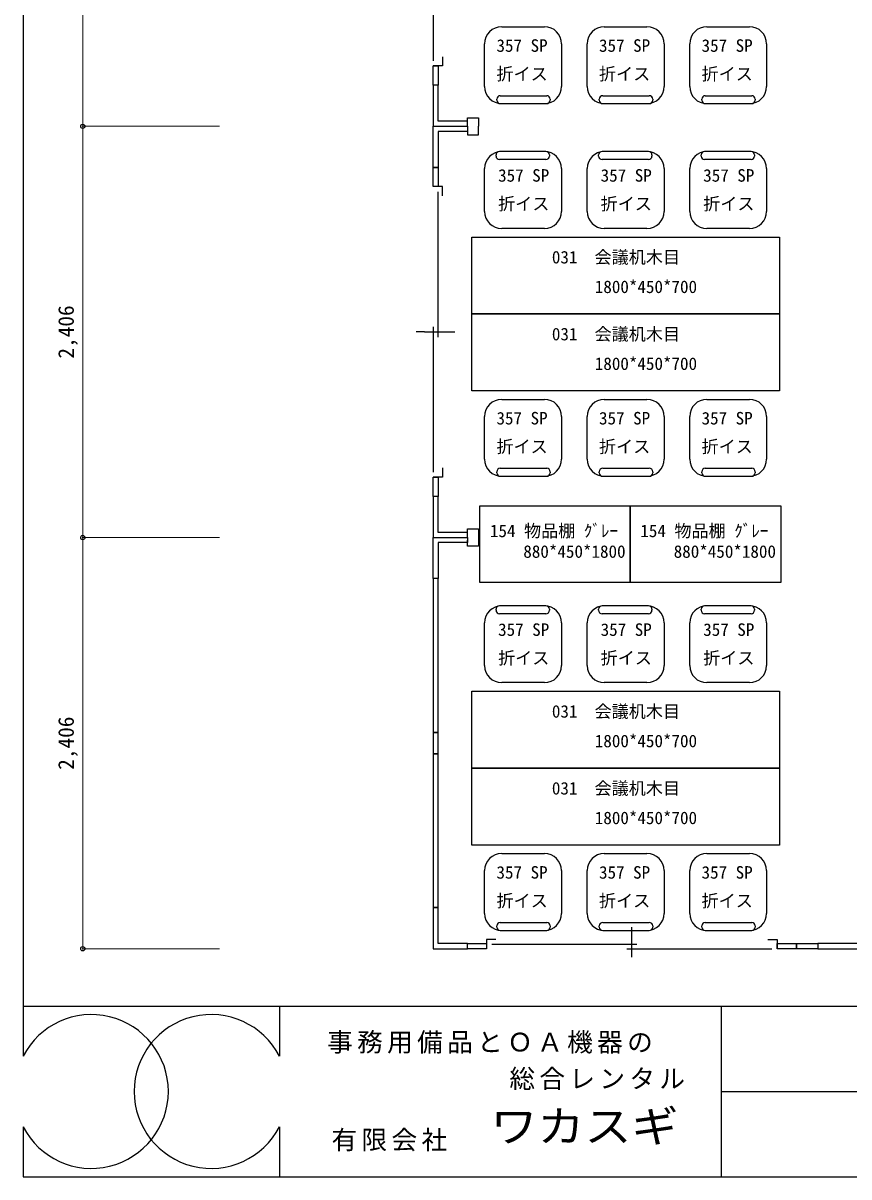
# Model space of a CAD drawing. Units: millimetres, scale not verified. Extents: x -9986 to 9679, y -7005 to 6977.
# Drawn here: x -9986 to -5154, y -7005 to -254 of the extents above; entities that cross this region are included whole.
import ezdxf
from ezdxf.enums import TextEntityAlignment as Align

# ---------------------------------------------------------------- set-up
doc = ezdxf.new("R2010")
doc.units = ezdxf.units.MM
doc.header["$LTSCALE"] = 50
doc.header["$PDMODE"] = 32
doc.header["$PDSIZE"] = 25
for name, color, linetype, lineweight in [('0-0', 7, 'Continuous', 25), ('0-1', 7, 'Continuous', 25), ('0-3', 7, 'Continuous', 25)]:
    doc.layers.add(name, color=color, linetype=linetype, lineweight=lineweight)
doc.styles.add('ＭＳ ゴシック', font='')
doc.styles.get('ＭＳ ゴシック').set_extended_font_data('MS Gothic')

msp = doc.modelspace()

# ---------------------------------------------------------------- linework, layer by layer
at = {"layer": '0-0'}
for p, q in [((-9986.25, 6977.36), (-9986.25, -6298.92)), ((-9986.25, -6005.08), (9678.53, -6005.07)), ((-8486.25, -6005.08), (-8486.25, -6298.92)), ((-5901.46, -6005.61), (-5901.46, -7005.08)), ((-5901.46, -6505.08), (8750.91, -6505.07)), ((-9986.25, -6711.23), (-9986.25, -7005.08)), ((-8486.25, -6711.23), (-8486.25, -7005.08)), ((-9986.25, -7005.08), (9675.91, -7005.08))]:
    msp.add_line(p, q, dxfattribs=at)
for centre, start, end in [((-9586.26, -6505.08), 207.26608, 152.73392), ((-8886.26, -6505.08), 27.26604, 332.73396)]:
    msp.add_arc(centre, 450, start, end, dxfattribs=at)
at = {"layer": '0-1', "color": 4, "lineweight": 18}
for p, q in [((-9636.71, -857.88), (-9636.71, 1548.12)), ((-9636.71, -3263.88), (-9636.71, -857.88)), ((-9636.71, -857.88), (-8836.71, -857.88)), ((-9636.71, -857.88), (-8836.71, -857.88)), ((-9636.71, -5669.88), (-9636.71, -3263.88)), ((-9636.71, -3263.88), (-8836.71, -3263.88)), ((-9636.71, -3263.88), (-8836.71, -3263.88)), ((-9636.71, -5669.88), (-8836.71, -5669.88))]:
    msp.add_line(p, q, dxfattribs=at)
at = {"layer": '0-1'}
for p, q in [((-7586.71, 375.12), (-7586.71, -474.88)), ((-7386.71, -807.88), (-7321.71, -807.88)), ((-7386.71, -847.64), (-7386.71, -807.88)), ((-7321.71, -807.88), (-7321.71, -857.88)), ((-7586.71, -857.88), (-7386.71, -857.88)), ((-7586.71, -857.88), (-7386.71, -857.88)), ((-7386.71, -873.45), (-7386.71, -907.88)), ((-7321.71, -907.88), (-7321.71, -857.88)), ((-7386.71, -907.88), (-7321.71, -907.88)), ((-7559.71, -1240.88), (-7559.71, -2090.88)), ((-7636.71, -2060.88), (-7686.71, -2060.88)), ((-7586.71, -2030.88), (-7586.71, -2880.88)), ((-7386.71, -3213.88), (-7321.71, -3213.88)), ((-7386.71, -3253.64), (-7386.71, -3213.88)), ((-7321.71, -3213.88), (-7321.71, -3263.88)), ((-7586.71, -3263.88), (-7386.71, -3263.88)), ((-7586.71, -3504.38), (-7586.71, -3263.88)), ((-7586.71, -3263.88), (-7386.71, -3263.88)), ((-7586.71, -3263.88), (-7386.71, -3263.88)), ((-7386.71, -3313.88), (-7386.71, -3279.21)), ((-7321.71, -3263.88), (-7321.71, -3313.88)), ((-7321.71, -3313.88), (-7386.71, -3313.88)), ((-7244.21, -5642.88), (-6394.21, -5642.88)), ((-6454.21, -5669.88), (-5604.21, -5669.88))]:
    msp.add_line(p, q, dxfattribs=at)
for points in [[(-7532.71, -450.88), (-7532.71, -504.88), (-7586.71, -504.88)], [(-7532.71, -1264.88), (-7532.71, -1210.88), (-7586.71, -1210.88)], [(-7636.71, -2060.88), (-7509.71, -2060.88), (-7459.71, -2060.88)], [(-7532.71, -2856.88), (-7532.71, -2910.88), (-7586.71, -2910.88)], [(-7386.71, -3263.88), (-7386.71, -3293.88), (-7556.71, -3293.88), (-7556.71, -3504.38), (-7586.71, -3504.38)], [(-6424.21, -5719.88), (-6424.21, -5592.88), (-6424.21, -5542.88)], [(-7220.21, -5615.88), (-7274.21, -5615.88), (-7274.21, -5669.88)], [(-5628.21, -5615.88), (-5574.21, -5615.88), (-5574.21, -5669.88)]]:
    msp.add_lwpolyline(points, dxfattribs=at)
for points in [[(-7556.71, -504.88), (-7556.71, -617.38), (-7586.71, -617.38), (-7586.71, -504.88)], [(-7586.71, -617.38), (-7586.71, -857.88), (-7386.71, -857.88), (-7386.71, -827.88), (-7556.71, -827.88), (-7556.71, -617.38)], [(-7586.71, -1098.38), (-7586.71, -857.88), (-7386.71, -857.88), (-7386.71, -887.88), (-7556.71, -887.88), (-7556.71, -1098.38)], [(-7556.71, -1098.38), (-7556.71, -1210.88), (-7586.71, -1210.88), (-7586.71, -1098.38)], [(-7556.71, -2910.88), (-7556.71, -3023.38), (-7586.71, -3023.38), (-7586.71, -2910.88)], [(-7586.71, -3023.38), (-7586.71, -3263.88), (-7386.71, -3263.88), (-7386.71, -3233.88), (-7556.71, -3233.88), (-7556.71, -3023.38)], [(-7556.71, -4404.38), (-7556.71, -3504.38), (-7586.71, -3504.38), (-7586.71, -4404.38)], [(-7586.71, -4529.38), (-7556.71, -4529.38), (-7556.71, -4404.38), (-7586.71, -4404.38)], [(-7556.71, -5429.38), (-7556.71, -4529.38), (-7586.71, -4529.38), (-7586.71, -5429.38)], [(-7586.71, -5429.38), (-7586.71, -5669.88), (-7386.71, -5669.88), (-7386.71, -5639.88), (-7556.71, -5639.88), (-7556.71, -5429.38)], [(-7586.71, -5429.38), (-7586.71, -5669.88), (-7386.71, -5669.88), (-7386.71, -5639.88), (-7556.71, -5639.88), (-7556.71, -5429.38)], [(-7386.71, -5639.88), (-7274.21, -5639.88), (-7274.21, -5669.88), (-7386.71, -5669.88)], [(-5574.21, -5639.88), (-5461.71, -5639.88), (-5461.71, -5669.88), (-5574.21, -5669.88)], [(-5461.71, -5669.88), (-5461.71, -5639.88), (-5336.71, -5639.88), (-5336.71, -5669.88)], [(-4436.71, -5669.88), (-4436.71, -5639.88), (-5336.71, -5639.88), (-5336.71, -5669.88)]]:
    msp.add_lwpolyline(points, close=True, dxfattribs=at)
at = {"layer": '0-1', "color": 4}
for p in [(-9636.71, -857.88), (-9636.71, -3263.88), (-9636.71, -5669.88)]:
    msp.add_point(p, dxfattribs=at)
at = {"layer": '0-3'}
for p, q in [((-7185.55, -275.15), (-6935.55, -275.15)), ((-6585.55, -275.15), (-6335.55, -275.15)), ((-5985.55, -275.15), (-5735.55, -275.15)), ((-7285.55, -625.15), (-7285.55, -375.15)), ((-6835.55, -375.15), (-6835.55, -625.15)), ((-6685.55, -625.15), (-6685.55, -375.15)), ((-6235.55, -375.15), (-6235.55, -625.15)), ((-6085.55, -625.15), (-6085.55, -375.15)), ((-5635.55, -375.15), (-5635.55, -625.15)), ((-7214.58, -705.15), (-7214.58, -698.58)), ((-7194.58, -678.58), (-6922.31, -678.58)), ((-7194.58, -725.15), (-6922.31, -725.15)), ((-6902.31, -698.58), (-6902.31, -705.15)), ((-6614.58, -705.15), (-6614.58, -698.58)), ((-6594.58, -678.58), (-6322.31, -678.58)), ((-6594.58, -725.15), (-6322.31, -725.15)), ((-6302.31, -698.58), (-6302.31, -705.15)), ((-6014.58, -705.15), (-6014.58, -698.58)), ((-5994.58, -678.58), (-5722.31, -678.58)), ((-5994.58, -725.15), (-5722.31, -725.15)), ((-5702.31, -698.58), (-5702.31, -705.15)), ((-6926.53, -1005.6), (-7198.8, -1005.6)), ((-6326.53, -1005.6), (-6598.8, -1005.6)), ((-5726.53, -1005.6), (-5998.8, -1005.6)), ((-7218.8, -1032.16), (-7218.8, -1025.6)), ((-6926.53, -1052.16), (-7198.8, -1052.16)), ((-6906.53, -1025.6), (-6906.53, -1032.16)), ((-6618.8, -1032.16), (-6618.8, -1025.6)), ((-6326.53, -1052.16), (-6598.8, -1052.16)), ((-6306.53, -1025.6), (-6306.53, -1032.16)), ((-6018.8, -1032.16), (-6018.8, -1025.6)), ((-5726.53, -1052.16), (-5998.8, -1052.16)), ((-5706.53, -1025.6), (-5706.53, -1032.16)), ((-7285.55, -1355.6), (-7285.55, -1105.6)), ((-6835.55, -1105.6), (-6835.55, -1355.6)), ((-6685.55, -1355.6), (-6685.55, -1105.6)), ((-6235.55, -1105.6), (-6235.55, -1355.6)), ((-6085.55, -1355.6), (-6085.55, -1105.6)), ((-5635.55, -1105.6), (-5635.55, -1355.6)), ((-6935.56, -1455.6), (-7185.56, -1455.6)), ((-6335.56, -1455.6), (-6585.56, -1455.6)), ((-5735.56, -1455.6), (-5985.56, -1455.6)), ((-7185.55, -2455.59), (-6935.55, -2455.59)), ((-6585.55, -2455.59), (-6335.55, -2455.59)), ((-5985.55, -2455.59), (-5735.55, -2455.59)), ((-7285.55, -2805.6), (-7285.55, -2555.59)), ((-6835.55, -2555.59), (-6835.55, -2805.6)), ((-6685.55, -2805.6), (-6685.55, -2555.59)), ((-6235.55, -2555.59), (-6235.55, -2805.6)), ((-6085.55, -2805.6), (-6085.55, -2555.59)), ((-5635.55, -2555.59), (-5635.55, -2805.6)), ((-7214.58, -2885.59), (-7214.58, -2879.03)), ((-7194.58, -2859.03), (-6922.31, -2859.03)), ((-6902.31, -2879.03), (-6902.31, -2885.59)), ((-6614.58, -2885.59), (-6614.58, -2879.03)), ((-6594.58, -2859.03), (-6322.31, -2859.03)), ((-6302.31, -2879.03), (-6302.31, -2885.59)), ((-6014.58, -2885.59), (-6014.58, -2879.03)), ((-5994.58, -2859.03), (-5722.31, -2859.03)), ((-5702.31, -2879.03), (-5702.31, -2885.59)), ((-7194.58, -2905.59), (-6922.31, -2905.59)), ((-6594.58, -2905.59), (-6322.31, -2905.59)), ((-5994.58, -2905.59), (-5722.31, -2905.59)), ((-7218.8, -3689.68), (-7218.8, -3683.11)), ((-6926.53, -3663.11), (-7198.8, -3663.11)), ((-6926.53, -3709.68), (-7198.8, -3709.68)), ((-6906.53, -3683.11), (-6906.53, -3689.68)), ((-6618.8, -3689.68), (-6618.8, -3683.11)), ((-6326.53, -3663.11), (-6598.8, -3663.11)), ((-6326.53, -3709.68), (-6598.8, -3709.68)), ((-6306.53, -3683.11), (-6306.53, -3689.68)), ((-6018.8, -3689.68), (-6018.8, -3683.11)), ((-5726.53, -3663.11), (-5998.8, -3663.11)), ((-5726.53, -3709.68), (-5998.8, -3709.68)), ((-5706.53, -3683.11), (-5706.53, -3689.68)), ((-7285.55, -4013.11), (-7285.55, -3763.11)), ((-6835.55, -3763.11), (-6835.55, -4013.11)), ((-6685.55, -4013.11), (-6685.55, -3763.11)), ((-6235.55, -3763.11), (-6235.55, -4013.11)), ((-6085.55, -4013.11), (-6085.55, -3763.11)), ((-5635.55, -3763.11), (-5635.55, -4013.11)), ((-6935.56, -4113.11), (-7185.56, -4113.11)), ((-6335.56, -4113.11), (-6585.56, -4113.11)), ((-5735.56, -4113.11), (-5985.56, -4113.11)), ((-7185.55, -5113.11), (-6935.55, -5113.11)), ((-6585.55, -5113.11), (-6335.55, -5113.11)), ((-5985.55, -5113.11), (-5735.55, -5113.11)), ((-7285.55, -5463.11), (-7285.55, -5213.11)), ((-6835.55, -5213.11), (-6835.55, -5463.11)), ((-6685.55, -5463.11), (-6685.55, -5213.11)), ((-6235.55, -5213.11), (-6235.55, -5463.11)), ((-6085.55, -5463.11), (-6085.55, -5213.11)), ((-5635.55, -5213.11), (-5635.55, -5463.11)), ((-7194.58, -5516.55), (-6922.31, -5516.55)), ((-6594.58, -5516.55), (-6322.31, -5516.55)), ((-5994.58, -5516.55), (-5722.31, -5516.55)), ((-7214.58, -5543.11), (-7214.58, -5536.54)), ((-7194.58, -5563.11), (-6922.31, -5563.11)), ((-6902.31, -5536.54), (-6902.31, -5543.11)), ((-6614.58, -5543.11), (-6614.58, -5536.54)), ((-6594.58, -5563.11), (-6322.31, -5563.11)), ((-6302.31, -5536.54), (-6302.31, -5543.11)), ((-6014.58, -5543.11), (-6014.58, -5536.54)), ((-5994.58, -5563.11), (-5722.31, -5563.11)), ((-5702.31, -5536.54), (-5702.31, -5543.11))]:
    msp.add_line(p, q, dxfattribs=at)
for points in [[(-7360.55, -1955.6), (-7360.55, -1505.6), (-5560.55, -1505.6), (-5560.55, -1955.6)], [(-7360.55, -2405.59), (-7360.55, -1955.6), (-5560.55, -1955.6), (-5560.55, -2405.59)], [(-7313.39, -3527.62), (-7313.39, -3077.62), (-6433.39, -3077.62), (-6433.39, -3527.62)], [(-6433.39, -3527.62), (-6433.39, -3077.62), (-5553.39, -3077.62), (-5553.39, -3527.62)], [(-7360.55, -4613.11), (-7360.55, -4163.11), (-5560.55, -4163.11), (-5560.55, -4613.11)], [(-7360.55, -5063.11), (-7360.55, -4613.11), (-5560.55, -4613.11), (-5560.55, -5063.11)]]:
    msp.add_lwpolyline(points, close=True, dxfattribs=at)
for centre, radius, start, end in [((-7185.55, -375.15), 100, 90, 180), ((-6935.55, -375.15), 100, 0, 90), ((-6585.55, -375.15), 100, 90, 180), ((-6335.55, -375.15), 100, 0, 90), ((-5985.55, -375.15), 100, 90, 180), ((-5735.55, -375.15), 100, 0, 90), ((-7185.55, -625.15), 100, 180, 270), ((-6935.55, -625.15), 100, 270, 0), ((-6585.55, -625.15), 100, 180, 270), ((-6335.55, -625.15), 100, 270, 0), ((-5985.55, -625.15), 100, 180, 270), ((-5735.55, -625.15), 100, 270, 0), ((-7194.58, -698.58), 20, 90, 180), ((-7194.58, -705.15), 20, 180, 270), ((-6922.31, -698.58), 20, 0, 90), ((-6922.31, -705.15), 20, 270, 0), ((-6594.58, -698.58), 20, 90, 180), ((-6594.58, -705.15), 20, 180, 270), ((-6322.31, -698.58), 20, 0, 90), ((-6322.31, -705.15), 20, 270, 0), ((-5994.58, -698.58), 20, 90, 180), ((-5994.58, -705.15), 20, 180, 270), ((-5722.31, -698.58), 20, 0, 90), ((-5722.31, -705.15), 20, 270, 0), ((-7185.56, -1105.6), 100, 90, 180), ((-7198.8, -1025.6), 20, 90, 180), ((-6935.56, -1105.6), 100, 0, 90), ((-6926.53, -1025.6), 20, 0, 90), ((-6585.56, -1105.6), 100, 90, 180), ((-6598.8, -1025.6), 20, 90, 180), ((-6335.56, -1105.6), 100, 0, 90), ((-6326.53, -1025.6), 20, 0, 90), ((-5985.56, -1105.6), 100, 90, 180), ((-5998.8, -1025.6), 20, 90, 180), ((-5735.56, -1105.6), 100, 0, 90), ((-5726.53, -1025.6), 20, 0, 90), ((-7198.8, -1032.16), 20, 180, 270), ((-6926.53, -1032.16), 20, 270, 0), ((-6598.8, -1032.16), 20, 180, 270), ((-6326.53, -1032.16), 20, 270, 0), ((-5998.8, -1032.16), 20, 180, 270), ((-5726.53, -1032.16), 20, 270, 0), ((-7185.56, -1355.6), 100, 180, 270), ((-6935.56, -1355.6), 100, 270, 0), ((-6585.56, -1355.6), 100, 180, 270), ((-6335.56, -1355.6), 100, 270, 0), ((-5985.56, -1355.6), 100, 180, 270), ((-5735.56, -1355.6), 100, 270, 0), ((-7185.55, -2555.59), 100, 90, 180), ((-6935.55, -2555.59), 100, 0, 90), ((-6585.55, -2555.59), 100, 90, 180), ((-6335.55, -2555.59), 100, 0, 90), ((-5985.55, -2555.59), 100, 90, 180), ((-5735.55, -2555.59), 100, 0, 90), ((-7185.55, -2805.6), 100, 180, 270), ((-6935.55, -2805.6), 100, 270, 0), ((-6585.55, -2805.6), 100, 180, 270), ((-6335.55, -2805.6), 100, 270, 0), ((-5985.55, -2805.6), 100, 180, 270), ((-5735.55, -2805.6), 100, 270, 0), ((-7194.58, -2879.03), 20, 90, 180), ((-7194.58, -2885.59), 20, 180, 270), ((-6922.31, -2879.03), 20, 0, 90), ((-6922.31, -2885.59), 20, 270, 0), ((-6594.58, -2879.03), 20, 90, 180), ((-6594.58, -2885.59), 20, 180, 270), ((-6322.31, -2879.03), 20, 0, 90), ((-6322.31, -2885.59), 20, 270, 0), ((-5994.58, -2879.03), 20, 90, 180), ((-5994.58, -2885.59), 20, 180, 270), ((-5722.31, -2879.03), 20, 0, 90), ((-5722.31, -2885.59), 20, 270, 0), ((-7185.56, -3763.11), 100, 90, 180), ((-7198.8, -3683.11), 20, 90, 180), ((-7198.8, -3689.68), 20, 180, 270), ((-6935.56, -3763.11), 100, 0, 90), ((-6926.53, -3683.11), 20, 0, 90), ((-6926.53, -3689.68), 20, 270, 0), ((-6585.56, -3763.11), 100, 90, 180), ((-6598.8, -3683.11), 20, 90, 180), ((-6598.8, -3689.68), 20, 180, 270), ((-6335.56, -3763.11), 100, 0, 90), ((-6326.53, -3683.11), 20, 0, 90), ((-6326.53, -3689.68), 20, 270, 0), ((-5985.56, -3763.11), 100, 90, 180), ((-5998.8, -3683.11), 20, 90, 180), ((-5998.8, -3689.68), 20, 180, 270), ((-5735.56, -3763.11), 100, 0, 90), ((-5726.53, -3683.11), 20, 0, 90), ((-5726.53, -3689.68), 20, 270, 0), ((-7185.56, -4013.11), 100, 180, 270), ((-6935.56, -4013.11), 100, 270, 0), ((-6585.56, -4013.11), 100, 180, 270), ((-6335.56, -4013.11), 100, 270, 0), ((-5985.56, -4013.11), 100, 180, 270), ((-5735.56, -4013.11), 100, 270, 0), ((-7185.55, -5213.11), 100, 90, 180), ((-6935.55, -5213.11), 100, 0, 90), ((-6585.55, -5213.11), 100, 90, 180), ((-6335.55, -5213.11), 100, 0, 90), ((-5985.55, -5213.11), 100, 90, 180), ((-5735.55, -5213.11), 100, 0, 90), ((-7185.55, -5463.11), 100, 180, 270), ((-6935.55, -5463.11), 100, 270, 0), ((-6585.55, -5463.11), 100, 180, 270), ((-6335.55, -5463.11), 100, 270, 0), ((-5985.55, -5463.11), 100, 180, 270), ((-5735.55, -5463.11), 100, 270, 0), ((-7194.58, -5536.54), 20, 90, 180), ((-6922.31, -5536.54), 20, 0, 90), ((-6594.58, -5536.54), 20, 90, 180), ((-6322.31, -5536.54), 20, 0, 90), ((-5994.58, -5536.54), 20, 90, 180), ((-5722.31, -5536.54), 20, 0, 90), ((-7194.58, -5543.11), 20, 180, 270), ((-6922.31, -5543.11), 20, 270, 0), ((-6594.58, -5543.11), 20, 180, 270), ((-6322.31, -5543.11), 20, 270, 0), ((-5994.58, -5543.11), 20, 180, 270), ((-5722.31, -5543.11), 20, 270, 0)]:
    msp.add_arc(centre, radius, start, end, dxfattribs=at)

# ---------------------------------------------------------------- texts
at = {"layer": '0-0', "color": 3, "style": 'ＭＳ ゴシック', "width": 1.1}
msp.add_text('ワカスギ', height=183.3, dxfattribs=at).set_placement((-7251.72, -6855.55), align=Align.BOTTOM_LEFT)
at = {"layer": '0-0', "char_height": 110, "attachment_point": 7, "style": 'ＭＳ ゴシック'}
for s, insert in [('\\T1.17;事務用備品とＯＡ機器の', (-8207.17, -6283.99)), ('\\T1.17;総合レンタル', (-7140.82, -6497.26)), ('\\T1.17;有限会社', (-8181.57, -6855.55))]:
    msp.add_mtext(s, dxfattribs=dict(at, insert=insert))
at = {"layer": '0-1', "color": 4, "style": 'ＭＳ ゴシック'}
for p in [(-9661.71, -2217.13), (-9661.71, -4623.13)]:
    msp.add_text('2,406', height=91.64, rotation=90, dxfattribs=at).set_placement(p, align=Align.BOTTOM_LEFT)
at = {"layer": '0-3', "color": 4, "style": 'ＭＳ ゴシック'}
for s, p in [('357 SP', (-7216.35, -443.96)), ('357 SP', (-6616.35, -443.96)), ('357 SP', (-6016.35, -443.96)), ('折イス', (-7216.35, -609.9)), ('折イス', (-6616.35, -609.9)), ('折イス', (-6016.35, -609.9)), ('357 SP', (-7206.77, -1203.85)), ('357 SP', (-6606.77, -1203.85)), ('357 SP', (-6006.77, -1203.85)), ('折イス', (-7206.77, -1369.79)), ('折イス', (-6606.77, -1369.79)), ('折イス', (-6006.77, -1369.79)), ('031\u3000会議机木目', (-6892.14, -1682.24)), ('1800*450*700', (-6641.03, -1855.42)), ('031\u3000会議机木目', (-6892.14, -2132.24)), ('1800*450*700', (-6641.03, -2305.42)), ('357 SP', (-7216.35, -2624.41)), ('357 SP', (-6616.35, -2624.41)), ('357 SP', (-6016.35, -2624.41)), ('折イス', (-7216.35, -2790.35)), ('折イス', (-6616.35, -2790.35)), ('折イス', (-6016.35, -2790.35)), ('154 物品棚 ｸﾞﾚｰ', (-7254.59, -3283.63)), ('154 物品棚 ｸﾞﾚｰ', (-6374.59, -3283.63)), ('880*450*1800', (-7059.34, -3404.5)), ('880*450*1800', (-6179.34, -3404.5)), ('357 SP', (-7206.77, -3861.37)), ('357 SP', (-6606.77, -3861.37)), ('357 SP', (-6006.77, -3861.37)), ('折イス', (-7206.77, -4027.31)), ('折イス', (-6606.77, -4027.31)), ('折イス', (-6006.77, -4027.31)), ('031\u3000会議机木目', (-6892.14, -4339.76)), ('1800*450*700', (-6641.03, -4512.94)), ('031\u3000会議机木目', (-6892.14, -4789.76)), ('1800*450*700', (-6641.03, -4962.94)), ('357 SP', (-7216.35, -5281.92)), ('357 SP', (-6616.35, -5281.92)), ('357 SP', (-6016.35, -5281.92)), ('折イス', (-7216.35, -5447.86)), ('折イス', (-6616.35, -5447.86)), ('折イス', (-6016.35, -5447.86))]:
    msp.add_text(s, height=73.31, dxfattribs=at).set_placement(p, align=Align.BOTTOM_LEFT)

doc.saveas('drawing.dxf')
